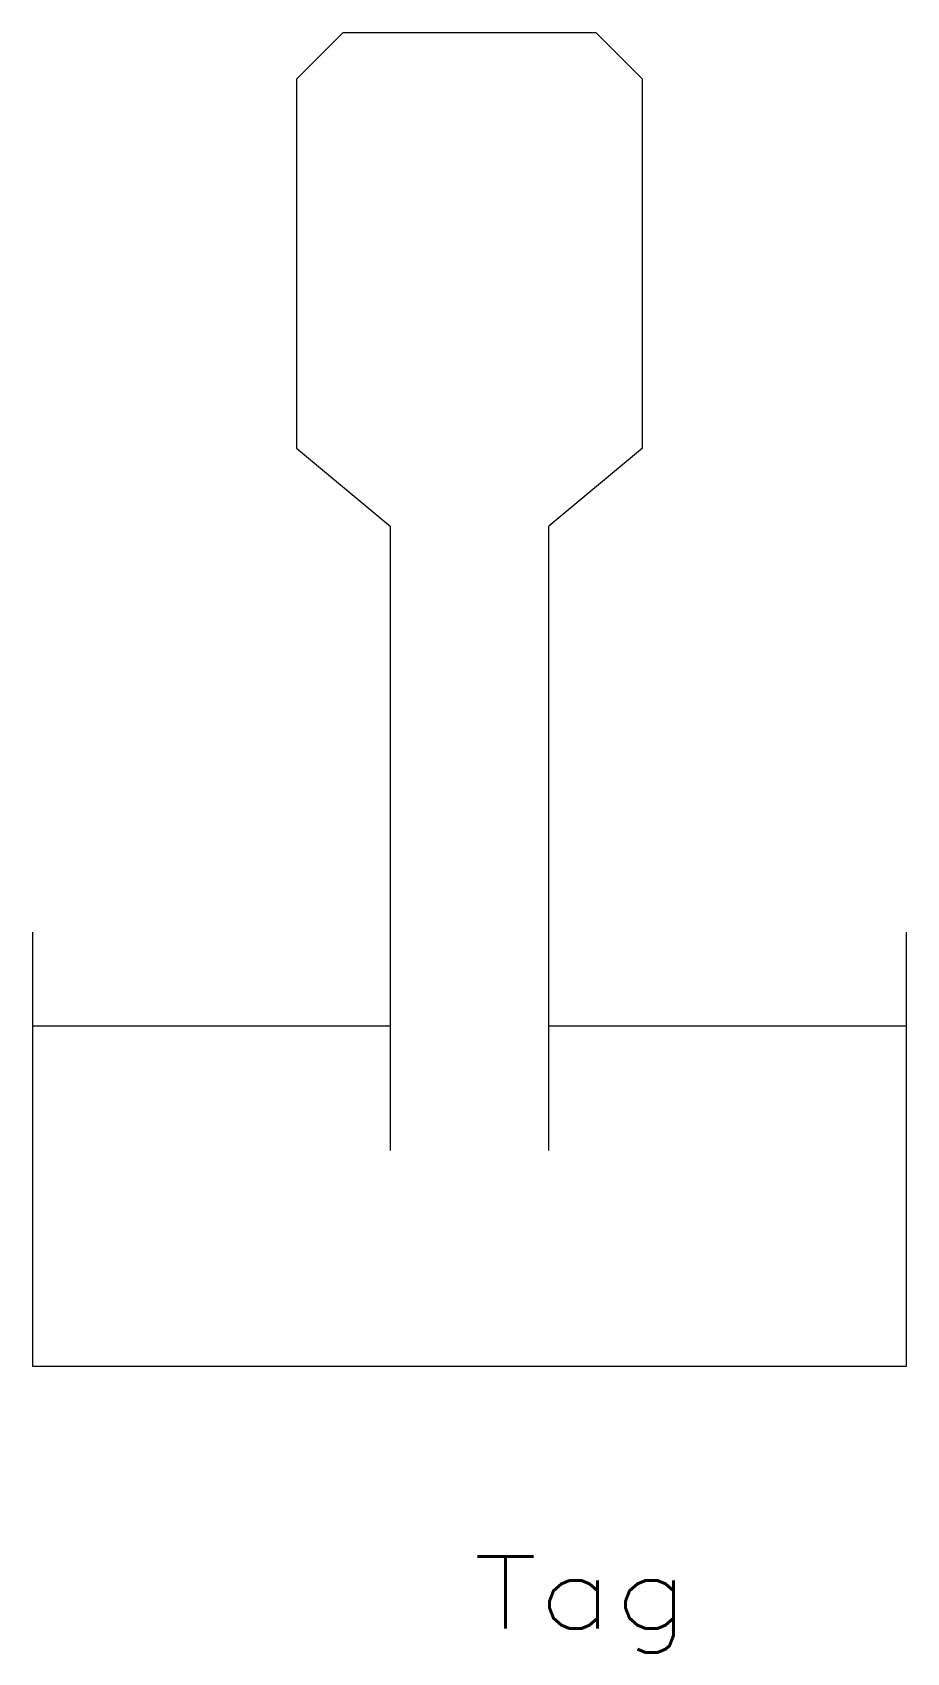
# Model space of a CAD drawing. Header units: inches. Extents: x -7.7 to 7.7, y -16.2 to 12.3.
import ezdxf
from ezdxf.enums import TextEntityAlignment as Align

# ---------------------------------------------------------------- set-up
doc = ezdxf.new("R2010")
doc.units = ezdxf.units.IN
doc.header["$MEASUREMENT"] = 0
doc.layers.get('0').update_dxf_attribs({"lineweight": 0})
doc.styles.add('_TCW_TXTSTY_1', font='TXT.SHX')

msp = doc.modelspace()

# ---------------------------------------------------------------- linework, layer by layer
at = {"linetype": 'Continuous'}
for p, q in [((-3.091, 11.51), (-2.266, 12.335)), ((-2.266, 12.335), (2.184, 12.335)), ((2.184, 12.335), (3.009, 11.51)), ((-3.091, 11.51), (-3.091, 5.01)), ((3.009, 5.01), (3.009, 11.51)), ((-3.091, 5.01), (-1.441, 3.635)), ((3.009, 5.01), (1.359, 3.635)), ((-1.441, 3.635), (-1.441, -7.365)), ((1.359, -7.365), (1.359, 3.635)), ((-7.741, -3.515), (-7.741, -11.165)), ((7.659, -11.165), (7.659, -3.515)), ((-7.741, -5.165), (-1.441, -5.165)), ((1.359, -5.165), (7.659, -5.165)), ((-7.741, -11.165), (7.659, -11.165))]:
    msp.add_line(p, q, dxfattribs=at)

# ---------------------------------------------------------------- texts
at = {"color": 7, "linetype": 'Continuous', "style": '_TCW_TXTSTY_1', "width": 1.166667}
msp.add_text('Tag', height=1.27, dxfattribs=at).set_placement((0.027, -15.787), (3.837, -15.787), align=Align.FIT)

doc.saveas('drawing.dxf')
